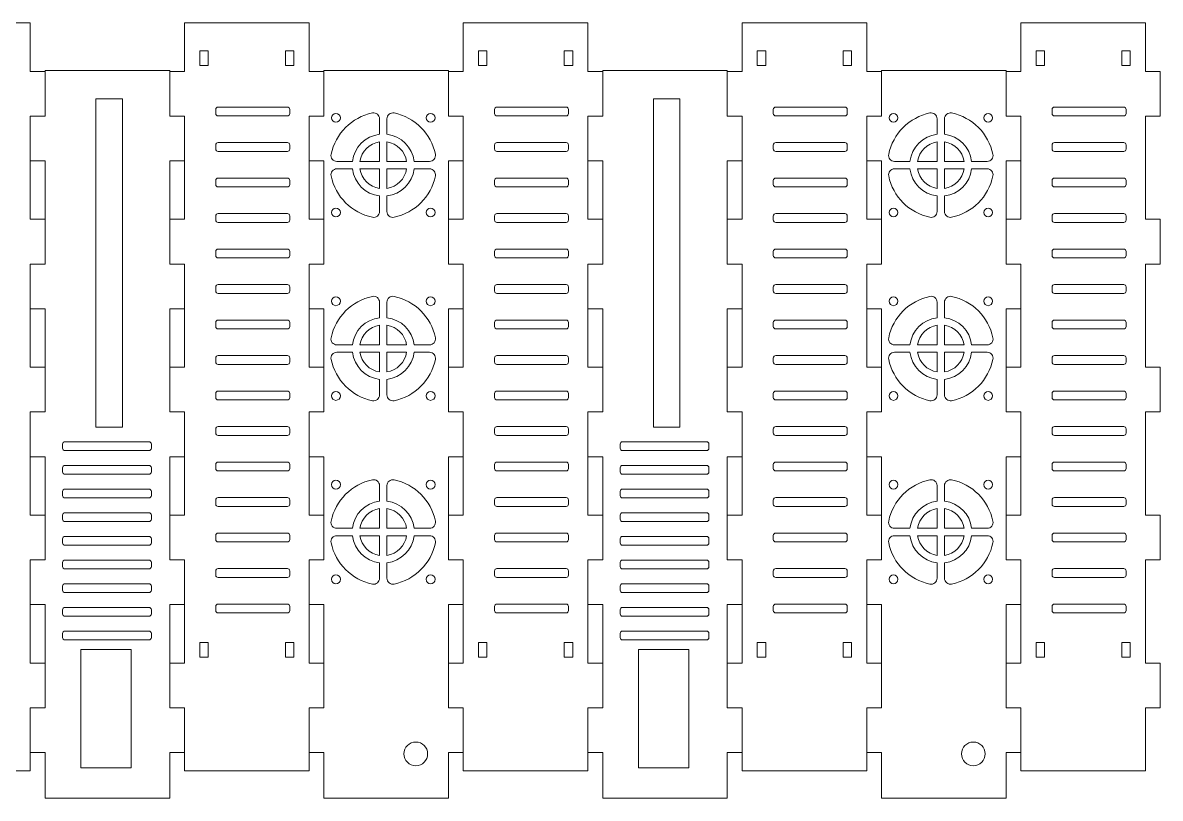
# Model space of a CAD drawing. Header units: millimetres. Extents: x 17 to 776, y 192 to 454.
# Drawn here: x 391.4 to 776, y 192 to 454.1 of the extents above; entities that cross this region are included whole.
import ezdxf

# ---------------------------------------------------------------- set-up
doc = ezdxf.new("R2010")
doc.units = ezdxf.units.MM
doc.layers.add('1', color=1, linetype='Continuous', lineweight=5)

msp = doc.modelspace()

# ---------------------------------------------------------------- linework, layer by layer
at = {"layer": '1', "lineweight": 5}
for p, q in [((393.94, 454.1), (351.81, 454.1)), ((393.94, 437.67), (393.94, 454.1)), ((488.2, 454.1), (446.07, 454.1)), ((446.07, 454.1), (446.07, 437.67)), ((488.2, 437.67), (488.2, 454.1)), ((582.46, 454.1), (540.33, 454.1)), ((540.33, 454.1), (540.33, 437.67)), ((582.46, 437.67), (582.46, 454.1)), ((676.72, 454.1), (634.59, 454.1)), ((634.59, 454.1), (634.59, 437.67)), ((676.72, 437.67), (676.72, 454.1)), ((770.98, 454.1), (728.85, 454.1)), ((728.85, 454.1), (728.85, 437.67)), ((770.98, 437.67), (770.98, 454.1)), ((398.94, 437.67), (393.94, 437.67)), ((441.07, 437.97), (398.94, 437.97)), ((398.94, 437.97), (398.94, 422.54)), ((441.07, 422.54), (441.07, 437.97)), ((446.07, 437.67), (441.07, 437.67)), ((493.2, 437.67), (488.2, 437.67)), ((535.33, 437.97), (493.2, 437.97)), ((493.2, 437.97), (493.2, 422.54)), ((535.33, 422.54), (535.33, 437.97)), ((540.33, 437.67), (535.33, 437.67)), ((587.46, 437.67), (582.46, 437.67)), ((629.59, 437.97), (587.46, 437.97)), ((587.46, 437.97), (587.46, 422.54)), ((629.59, 422.54), (629.59, 437.97)), ((634.59, 437.67), (629.59, 437.67)), ((681.72, 437.67), (676.72, 437.67)), ((723.85, 437.97), (681.72, 437.97)), ((681.72, 437.97), (681.72, 422.54)), ((723.85, 422.54), (723.85, 437.97)), ((728.85, 437.67), (723.85, 437.67)), ((775.98, 437.67), (770.98, 437.67)), ((775.98, 422.54), (775.98, 437.67)), ((393.94, 387.67), (393.94, 422.54)), ((393.94, 422.54), (398.94, 422.54)), ((446.07, 422.54), (441.07, 422.54)), ((446.07, 422.54), (446.07, 387.67)), ((488.2, 387.67), (488.2, 422.54)), ((493.2, 422.54), (488.2, 422.54)), ((540.33, 422.54), (535.33, 422.54)), ((540.33, 422.54), (540.33, 387.67)), ((582.46, 387.67), (582.46, 422.54)), ((582.46, 422.54), (587.46, 422.54)), ((634.59, 422.54), (629.59, 422.54)), ((634.59, 422.54), (634.59, 387.67)), ((681.72, 422.54), (676.72, 422.54)), ((676.72, 387.67), (676.72, 422.54)), ((728.85, 422.54), (723.85, 422.54)), ((728.85, 422.54), (728.85, 387.67)), ((770.98, 387.67), (770.98, 422.54)), ((770.98, 422.54), (775.98, 422.54)), ((393.94, 407.41), (398.94, 407.41)), ((398.94, 407.41), (398.94, 372.54)), ((441.07, 372.54), (441.07, 407.41)), ((441.07, 407.41), (446.07, 407.41)), ((488.2, 407.41), (493.2, 407.41)), ((493.2, 407.41), (493.2, 372.54)), ((535.33, 372.54), (535.33, 407.41)), ((535.33, 407.41), (540.33, 407.41)), ((582.46, 407.41), (587.46, 407.41)), ((587.46, 407.41), (587.46, 372.54)), ((629.59, 372.54), (629.59, 407.41)), ((629.59, 407.41), (634.59, 407.41)), ((676.72, 407.41), (681.72, 407.41)), ((681.72, 407.41), (681.72, 372.54)), ((723.85, 372.54), (723.85, 407.41)), ((723.85, 407.41), (728.85, 407.41)), ((398.94, 387.67), (393.94, 387.67)), ((446.07, 387.67), (441.07, 387.67)), ((493.2, 387.67), (488.2, 387.67)), ((540.33, 387.67), (535.33, 387.67)), ((587.46, 387.67), (582.46, 387.67)), ((634.59, 387.67), (629.59, 387.67)), ((681.72, 387.67), (676.72, 387.67)), ((728.85, 387.67), (723.85, 387.67)), ((775.98, 387.67), (770.98, 387.67)), ((775.98, 372.54), (775.98, 387.67)), ((393.94, 337.67), (393.94, 372.54)), ((393.94, 372.54), (398.94, 372.54)), ((441.07, 372.54), (446.07, 372.54)), ((446.07, 372.54), (446.07, 337.67)), ((488.2, 337.67), (488.2, 372.54)), ((488.2, 372.54), (493.2, 372.54)), ((535.33, 372.54), (540.33, 372.54)), ((540.33, 372.54), (540.33, 337.67)), ((582.46, 337.67), (582.46, 372.54)), ((582.46, 372.54), (587.46, 372.54)), ((629.59, 372.54), (634.59, 372.54)), ((634.59, 372.54), (634.59, 337.67)), ((676.72, 337.67), (676.72, 372.54)), ((676.72, 372.54), (681.72, 372.54)), ((723.85, 372.54), (728.85, 372.54)), ((728.85, 372.54), (728.85, 337.67)), ((770.98, 337.67), (770.98, 372.54)), ((770.98, 372.54), (775.98, 372.54)), ((393.94, 357.41), (398.94, 357.41)), ((398.94, 357.41), (398.94, 322.54)), ((441.07, 322.54), (441.07, 357.41)), ((441.07, 357.41), (446.07, 357.41)), ((488.2, 357.41), (493.2, 357.41)), ((493.2, 357.41), (493.2, 322.54)), ((535.33, 322.54), (535.33, 357.41)), ((535.33, 357.41), (540.33, 357.41)), ((582.46, 357.41), (587.46, 357.41)), ((587.46, 357.41), (587.46, 322.54)), ((629.59, 322.54), (629.59, 357.41)), ((629.59, 357.41), (634.59, 357.41)), ((676.72, 357.41), (681.72, 357.41)), ((681.72, 357.41), (681.72, 322.54)), ((723.85, 322.54), (723.85, 357.41)), ((723.85, 357.41), (728.85, 357.41)), ((398.94, 337.67), (393.94, 337.67)), ((446.07, 337.67), (441.07, 337.67)), ((493.2, 337.67), (488.2, 337.67)), ((540.33, 337.67), (535.33, 337.67)), ((587.46, 337.67), (582.46, 337.67)), ((634.59, 337.67), (629.59, 337.67)), ((681.72, 337.67), (676.72, 337.67)), ((728.85, 337.67), (723.85, 337.67)), ((775.98, 337.67), (770.98, 337.67)), ((775.98, 322.54), (775.98, 337.67)), ((393.94, 287.67), (393.94, 322.54)), ((398.94, 322.54), (393.94, 322.54)), ((441.07, 322.54), (446.07, 322.54)), ((446.07, 322.54), (446.07, 287.67)), ((488.2, 287.67), (488.2, 322.54)), ((488.2, 322.54), (493.2, 322.54)), ((535.33, 322.54), (540.33, 322.54)), ((540.33, 322.54), (540.33, 287.67)), ((582.46, 287.67), (582.46, 322.54)), ((582.46, 322.54), (587.46, 322.54)), ((629.59, 322.54), (634.59, 322.54)), ((634.59, 322.54), (634.59, 287.67)), ((676.72, 287.67), (676.72, 322.54)), ((676.72, 322.54), (681.72, 322.54)), ((723.85, 322.54), (728.85, 322.54)), ((728.85, 322.54), (728.85, 287.67)), ((770.98, 287.67), (770.98, 322.54)), ((770.98, 322.54), (775.98, 322.54)), ((393.94, 307.41), (398.94, 307.41)), ((398.94, 307.41), (398.94, 272.54)), ((441.07, 272.54), (441.07, 307.41)), ((441.07, 307.41), (441.07, 307.41)), ((441.07, 307.41), (446.07, 307.41)), ((488.2, 307.41), (493.2, 307.41)), ((493.2, 307.41), (493.2, 272.54)), ((535.33, 272.54), (535.33, 307.41)), ((535.33, 307.41), (540.33, 307.41)), ((582.46, 307.41), (587.46, 307.41)), ((587.46, 307.41), (587.46, 272.54)), ((629.59, 272.54), (629.59, 307.41)), ((629.59, 307.41), (629.59, 307.41)), ((629.59, 307.41), (634.59, 307.41)), ((676.72, 307.41), (681.72, 307.41)), ((681.72, 307.41), (681.72, 272.54)), ((723.85, 272.54), (723.85, 307.41)), ((723.85, 307.41), (728.85, 307.41)), ((398.94, 287.67), (393.94, 287.67)), ((446.07, 287.67), (441.07, 287.67)), ((493.2, 287.67), (488.2, 287.67)), ((540.33, 287.67), (535.33, 287.67)), ((587.46, 287.67), (582.46, 287.67)), ((634.59, 287.67), (629.59, 287.67)), ((681.72, 287.67), (676.72, 287.67)), ((728.85, 287.67), (723.85, 287.67)), ((775.98, 287.67), (770.98, 287.67)), ((775.98, 272.54), (775.98, 287.67)), ((393.94, 237.67), (393.94, 272.54)), ((393.94, 272.54), (398.94, 272.54)), ((441.07, 272.54), (446.07, 272.54)), ((446.07, 272.54), (446.07, 237.67)), ((488.2, 237.67), (488.2, 272.54)), ((488.2, 272.54), (493.2, 272.54)), ((535.33, 272.54), (540.33, 272.54)), ((540.33, 272.54), (540.33, 237.67)), ((582.46, 237.67), (582.46, 272.54)), ((582.46, 272.54), (587.46, 272.54)), ((629.59, 272.54), (634.59, 272.54)), ((634.59, 272.54), (634.59, 237.67)), ((676.72, 237.67), (676.72, 272.54)), ((676.72, 272.54), (681.72, 272.54)), ((723.85, 272.54), (728.85, 272.54)), ((728.85, 272.54), (728.85, 237.67)), ((770.98, 237.67), (770.98, 272.54)), ((770.98, 272.54), (775.98, 272.54)), ((393.94, 257.41), (398.94, 257.41)), ((398.94, 257.41), (398.94, 222.54)), ((441.07, 222.54), (441.07, 257.41)), ((441.07, 257.41), (446.07, 257.41)), ((488.2, 257.41), (493.2, 257.41)), ((493.2, 257.41), (493.2, 222.54)), ((535.33, 222.54), (535.33, 257.41)), ((535.33, 257.41), (540.33, 257.41)), ((582.46, 257.41), (587.46, 257.41)), ((587.46, 257.41), (587.46, 222.54)), ((629.59, 222.54), (629.59, 257.41)), ((629.59, 257.41), (634.59, 257.41)), ((676.72, 257.41), (681.72, 257.41)), ((681.72, 257.41), (681.72, 222.54)), ((723.85, 222.54), (723.85, 257.41)), ((723.85, 257.41), (728.85, 257.41)), ((398.94, 237.67), (393.94, 237.67)), ((446.07, 237.67), (441.07, 237.67)), ((493.2, 237.67), (488.2, 237.67)), ((540.33, 237.67), (535.33, 237.67)), ((587.46, 237.67), (582.46, 237.67)), ((634.59, 237.67), (629.59, 237.67)), ((681.72, 237.67), (676.72, 237.67)), ((728.85, 237.67), (723.85, 237.67)), ((775.98, 237.67), (770.98, 237.67)), ((775.98, 222.54), (775.98, 237.67)), ((393.94, 201.24), (393.94, 222.54)), ((398.94, 222.54), (393.94, 222.54)), ((446.07, 222.54), (441.07, 222.54)), ((446.07, 222.54), (446.07, 201.24)), ((488.2, 201.24), (488.2, 222.54)), ((488.2, 222.54), (493.2, 222.54)), ((535.33, 222.54), (540.33, 222.54)), ((540.33, 222.54), (540.33, 201.24)), ((582.46, 201.24), (582.46, 222.54)), ((582.46, 222.54), (587.46, 222.54)), ((634.59, 222.54), (629.59, 222.54)), ((634.59, 222.54), (634.59, 201.24)), ((676.72, 201.24), (676.72, 222.54)), ((676.72, 222.54), (681.72, 222.54)), ((723.85, 222.54), (728.85, 222.54)), ((728.85, 222.54), (728.85, 201.24)), ((770.98, 201.24), (770.98, 222.54)), ((770.98, 222.54), (775.98, 222.54)), ((393.94, 207.41), (398.94, 207.41)), ((398.94, 207.41), (398.94, 191.97)), ((441.07, 191.97), (441.07, 207.41)), ((441.07, 207.41), (446.07, 207.41)), ((488.2, 207.41), (493.2, 207.41)), ((493.2, 207.41), (493.2, 191.97)), ((535.33, 191.97), (535.33, 207.41)), ((535.33, 207.41), (540.33, 207.41)), ((582.46, 207.41), (587.46, 207.41)), ((587.46, 207.41), (587.46, 191.97)), ((629.59, 191.97), (629.59, 207.41)), ((629.59, 207.41), (634.59, 207.41)), ((676.72, 207.41), (681.72, 207.41)), ((681.72, 207.41), (681.72, 191.97)), ((723.85, 191.97), (723.85, 207.41)), ((723.85, 207.41), (728.85, 207.41)), ((351.81, 201.24), (393.94, 201.24)), ((446.07, 201.24), (488.2, 201.24)), ((540.33, 201.24), (582.46, 201.24)), ((634.59, 201.24), (676.72, 201.24)), ((728.85, 201.24), (770.98, 201.24)), ((398.94, 191.97), (441.07, 191.97)), ((493.2, 191.97), (535.33, 191.97)), ((587.46, 191.97), (629.59, 191.97)), ((681.72, 191.97), (723.85, 191.97))]:
    msp.add_line(p, q, dxfattribs=at)
at = {"layer": '1', "color": 1, "lineweight": 5}
for points in [[(451.2, 439.62), (451.2, 444.59), (454.07, 444.59), (454.07, 439.62)], [(480.2, 439.62), (480.2, 444.59), (483.07, 444.59), (483.07, 439.62)], [(545.46, 439.62), (545.46, 444.59), (548.33, 444.59), (548.33, 439.62)], [(574.46, 439.62), (574.46, 444.59), (577.33, 444.59), (577.33, 439.62)], [(639.72, 439.62), (639.72, 444.59), (642.59, 444.59), (642.59, 439.62)], [(668.72, 439.62), (668.72, 444.59), (671.59, 444.59), (671.59, 439.62)], [(733.98, 439.62), (733.98, 444.59), (736.85, 444.59), (736.85, 439.62)], [(762.98, 439.62), (762.98, 444.59), (765.85, 444.59), (765.85, 439.62)], [(425.07, 428.37), (425.07, 317.37), (416.07, 317.37), (416.07, 428.37)], [(613.59, 428.37), (613.59, 317.37), (604.59, 317.37), (604.59, 428.37)], [(451.2, 239.62), (451.2, 244.59), (454.07, 244.59), (454.07, 239.62)], [(480.2, 239.62), (480.2, 244.59), (483.07, 244.59), (483.07, 239.62)], [(545.46, 239.62), (545.46, 244.59), (548.33, 244.59), (548.33, 239.62)], [(574.46, 239.62), (574.46, 244.59), (577.33, 244.59), (577.33, 239.62)], [(639.72, 239.62), (639.72, 244.59), (642.59, 244.59), (642.59, 239.62)], [(668.72, 239.62), (668.72, 244.59), (671.59, 244.59), (671.59, 239.62)], [(733.98, 239.62), (733.98, 244.59), (736.85, 244.59), (736.85, 239.62)], [(762.98, 239.62), (762.98, 244.59), (765.85, 244.59), (765.85, 239.62)], [(428.07, 242.27), (428.07, 202.27), (411.07, 202.27), (411.07, 242.27)], [(616.59, 242.27), (616.59, 202.27), (599.59, 202.27), (599.59, 242.27)]]:
    msp.add_lwpolyline(points, close=True, dxfattribs=at)
for points in [[(480.84, 425.6, -0.414214), (481.64, 424.8), (481.64, 423.4), (481.64, 423.4, -0.414214), (480.84, 422.6), (457.44, 422.6, -0.414214), (456.64, 423.4), (456.64, 423.4), (456.64, 424.8), (456.64, 424.8, -0.414214), (457.44, 425.6), (457.44, 425.6)], [(497.6, 407.22, -0.475475), (495.64, 409.63), (495.64, 409.63, -0.298876), (509.61, 423.6, -0.475475), (512.02, 421.64), (512.02, 421.64), (512.02, 416.4), (512.02, 416.4, 0.345918), (502.84, 407.22), (502.84, 407.22)], [(514.52, 421.64, -0.475475), (516.92, 423.6), (516.92, 423.6, -0.298876), (530.89, 409.63), (530.89, 409.63, -0.475475), (528.93, 407.22), (523.69, 407.22), (523.69, 407.22, 0.345918), (514.52, 416.4), (514.52, 416.4)], [(575.1, 425.6, -0.414214), (575.9, 424.8), (575.9, 423.4), (575.9, 423.4, -0.414214), (575.1, 422.6), (551.7, 422.6, -0.414214), (550.9, 423.4), (550.9, 423.4), (550.9, 424.8), (550.9, 424.8, -0.414214), (551.7, 425.6), (551.7, 425.6)], [(669.36, 425.6, -0.414214), (670.16, 424.8), (670.16, 423.4), (670.16, 423.4, -0.414214), (669.36, 422.6), (645.96, 422.6, -0.414214), (645.16, 423.4), (645.16, 423.4), (645.16, 424.8), (645.16, 424.8, -0.414214), (645.96, 425.6), (645.96, 425.6)], [(686.12, 407.22, -0.475475), (684.16, 409.63), (684.16, 409.63, -0.298876), (698.13, 423.6, -0.475475), (700.54, 421.64), (700.54, 421.64), (700.54, 416.4), (700.54, 416.4, 0.345918), (691.36, 407.22), (691.36, 407.22)], [(703.04, 421.64, -0.475475), (705.44, 423.6), (705.44, 423.6, -0.298876), (719.41, 409.63), (719.41, 409.63, -0.475475), (717.45, 407.22), (712.21, 407.22), (712.21, 407.22, 0.345918), (703.04, 416.4), (703.04, 416.4)], [(763.62, 425.6, -0.414214), (764.42, 424.8), (764.42, 423.4), (764.42, 423.4, -0.414214), (763.62, 422.6), (740.22, 422.6, -0.414214), (739.42, 423.4), (739.42, 423.4), (739.42, 424.8), (739.42, 424.8, -0.414214), (740.22, 425.6), (740.22, 425.6)], [(480.84, 413.6, -0.414214), (481.64, 412.8), (481.64, 412.8), (481.64, 411.4), (481.64, 411.4, -0.414214), (480.84, 410.6), (480.84, 410.6), (457.44, 410.6), (457.44, 410.6, -0.414214), (456.64, 411.4), (456.64, 412.8, -0.414214), (457.44, 413.6), (457.44, 413.6)], [(505.37, 407.22), (512.02, 407.22), (512.02, 413.87), (512.02, 413.87, 0.325023), (505.37, 407.22)], [(514.52, 413.87), (514.52, 407.22), (521.17, 407.22), (521.17, 407.22, 0.325023), (514.52, 413.87)], [(575.1, 413.6, -0.414214), (575.9, 412.8), (575.9, 412.8), (575.9, 411.4), (575.9, 411.4, -0.414214), (575.1, 410.6), (575.1, 410.6), (551.7, 410.6), (551.7, 410.6, -0.414214), (550.9, 411.4), (550.9, 411.4), (550.9, 412.8), (550.9, 412.8, -0.414214), (551.7, 413.6), (551.7, 413.6)], [(669.36, 413.6, -0.414214), (670.16, 412.8), (670.16, 412.8), (670.16, 411.4), (670.16, 411.4, -0.414214), (669.36, 410.6), (669.36, 410.6), (645.96, 410.6), (645.96, 410.6, -0.414214), (645.16, 411.4), (645.16, 412.8, -0.414214), (645.96, 413.6), (645.96, 413.6)], [(693.89, 407.22), (700.54, 407.22), (700.54, 413.87), (700.54, 413.87, 0.325023), (693.89, 407.22)], [(703.04, 413.87), (703.04, 407.22), (709.69, 407.22), (709.69, 407.22, 0.325023), (703.04, 413.87)], [(763.62, 413.6, -0.414214), (764.42, 412.8), (764.42, 412.8), (764.42, 411.4), (764.42, 411.4, -0.414214), (763.62, 410.6), (763.62, 410.6), (740.22, 410.6), (740.22, 410.6, -0.414214), (739.42, 411.4), (739.42, 411.4), (739.42, 412.8), (739.42, 412.8, -0.414214), (740.22, 413.6), (740.22, 413.6)], [(512.02, 390.31, -0.475475), (509.61, 388.35), (509.61, 388.35, -0.298876), (495.64, 402.32), (495.64, 402.32, -0.475475), (497.6, 404.72), (497.6, 404.72), (502.84, 404.72), (502.84, 404.72, 0.345918), (512.02, 395.55), (512.02, 395.55)], [(512.02, 398.07), (512.02, 404.72), (505.37, 404.72), (505.37, 404.72, 0.325023), (512.02, 398.07)], [(528.93, 404.72, -0.475475), (530.89, 402.32, -0.298876), (516.92, 388.35), (516.92, 388.35, -0.475475), (514.52, 390.31), (514.52, 395.55), (514.52, 395.55, 0.345918), (523.69, 404.72), (523.69, 404.72), (528.93, 404.72)], [(521.17, 404.72), (514.52, 404.72), (514.52, 398.07), (514.52, 398.07, 0.325023)], [(700.54, 390.31, -0.475475), (698.13, 388.35), (698.13, 388.35, -0.298876), (684.16, 402.32), (684.16, 402.32, -0.475475), (686.12, 404.72), (686.12, 404.72), (691.36, 404.72), (691.36, 404.72, 0.345918), (700.54, 395.55), (700.54, 395.55)], [(700.54, 398.07), (700.54, 404.72), (693.89, 404.72), (693.89, 404.72, 0.325023), (700.54, 398.07)], [(717.45, 404.72, -0.475475), (719.41, 402.32, -0.298876), (705.44, 388.35), (705.44, 388.35, -0.475475), (703.04, 390.31), (703.04, 395.55), (703.04, 395.55, 0.345918), (712.21, 404.72), (712.21, 404.72), (717.45, 404.72)], [(709.69, 404.72), (703.04, 404.72), (703.04, 398.07), (703.04, 398.07, 0.325023)], [(480.84, 401.6, -0.414214), (481.64, 400.8), (481.64, 400.8), (481.64, 399.4, -0.414214), (480.84, 398.6), (457.44, 398.6, -0.414214), (456.64, 399.4), (456.64, 399.4), (456.64, 400.8), (456.64, 400.8, -0.414214), (457.44, 401.6)], [(575.1, 401.6, -0.414214), (575.9, 400.8), (575.9, 400.8), (575.9, 399.4, -0.414214), (575.1, 398.6), (551.7, 398.6, -0.414214), (550.9, 399.4), (550.9, 400.8, -0.414214), (551.7, 401.6)], [(669.36, 401.6, -0.414214), (670.16, 400.8), (670.16, 400.8), (670.16, 399.4, -0.414214), (669.36, 398.6), (645.96, 398.6, -0.414214), (645.16, 399.4), (645.16, 399.4), (645.16, 400.8), (645.16, 400.8, -0.414214), (645.96, 401.6)], [(763.62, 401.6, -0.414214), (764.42, 400.8), (764.42, 400.8), (764.42, 399.4, -0.414214), (763.62, 398.6), (740.22, 398.6, -0.414214), (739.42, 399.4), (739.42, 400.8, -0.414214), (740.22, 401.6)], [(480.84, 389.6, -0.414214), (481.64, 388.8), (481.64, 387.4, -0.414214), (480.84, 386.6), (457.44, 386.6), (457.44, 386.6, -0.414214), (456.64, 387.4), (456.64, 387.4), (456.64, 388.8), (456.64, 388.8, -0.414214), (457.44, 389.6)], [(575.1, 389.6, -0.414214), (575.9, 388.8), (575.9, 388.8), (575.9, 387.4), (575.9, 387.4, -0.414214), (575.1, 386.6), (551.7, 386.6), (551.7, 386.6, -0.414214), (550.9, 387.4), (550.9, 387.4), (550.9, 388.8), (550.9, 388.8, -0.414214), (551.7, 389.6)], [(669.36, 389.6, -0.414214), (670.16, 388.8), (670.16, 387.4, -0.414214), (669.36, 386.6), (645.96, 386.6), (645.96, 386.6, -0.414214), (645.16, 387.4), (645.16, 387.4), (645.16, 388.8), (645.16, 388.8, -0.414214), (645.96, 389.6)], [(763.62, 389.6, -0.414214), (764.42, 388.8), (764.42, 388.8), (764.42, 387.4), (764.42, 387.4, -0.414214), (763.62, 386.6), (740.22, 386.6), (740.22, 386.6, -0.414214), (739.42, 387.4), (739.42, 387.4), (739.42, 388.8), (739.42, 388.8, -0.414214), (740.22, 389.6)], [(480.84, 377.6, -0.414214), (481.64, 376.8), (481.64, 375.4, -0.414214), (480.84, 374.6), (480.84, 374.6), (457.44, 374.6), (457.44, 374.6, -0.414214), (456.64, 375.4), (456.64, 376.8, -0.414214), (457.44, 377.6), (457.44, 377.6)], [(575.1, 377.6, -0.414214), (575.9, 376.8), (575.9, 376.8), (575.9, 375.4), (575.9, 375.4, -0.414214), (575.1, 374.6), (575.1, 374.6), (551.7, 374.6), (551.7, 374.6, -0.414214), (550.9, 375.4), (550.9, 376.8, -0.414214), (551.7, 377.6), (551.7, 377.6)], [(669.36, 377.6, -0.414214), (670.16, 376.8), (670.16, 375.4, -0.414214), (669.36, 374.6), (669.36, 374.6), (645.96, 374.6), (645.96, 374.6, -0.414214), (645.16, 375.4), (645.16, 376.8, -0.414214), (645.96, 377.6), (645.96, 377.6)], [(763.62, 377.6, -0.414214), (764.42, 376.8), (764.42, 376.8), (764.42, 375.4), (764.42, 375.4, -0.414214), (763.62, 374.6), (763.62, 374.6), (740.22, 374.6), (740.22, 374.6, -0.414214), (739.42, 375.4), (739.42, 376.8, -0.414214), (740.22, 377.6), (740.22, 377.6)], [(480.84, 365.6, -0.414214), (481.64, 364.8), (481.64, 364.8), (481.64, 363.4), (481.64, 363.4, -0.414214), (480.84, 362.6), (457.44, 362.6, -0.414214), (456.64, 363.4), (456.64, 364.8), (456.64, 364.8, -0.414214), (457.44, 365.6), (457.44, 365.6)], [(575.1, 365.6, -0.414214), (575.9, 364.8), (575.9, 363.4, -0.414214), (575.1, 362.6), (551.7, 362.6, -0.414214), (550.9, 363.4), (550.9, 364.8, -0.414214), (551.7, 365.6), (551.7, 365.6)], [(669.36, 365.6, -0.414214), (670.16, 364.8), (670.16, 364.8), (670.16, 363.4), (670.16, 363.4, -0.414214), (669.36, 362.6), (645.96, 362.6, -0.414214), (645.16, 363.4), (645.16, 364.8), (645.16, 364.8, -0.414214), (645.96, 365.6), (645.96, 365.6)], [(763.62, 365.6, -0.414214), (764.42, 364.8), (764.42, 363.4, -0.414214), (763.62, 362.6), (740.22, 362.6, -0.414214), (739.42, 363.4), (739.42, 364.8, -0.414214), (740.22, 365.6), (740.22, 365.6)], [(497.6, 345.22, -0.475475), (495.64, 347.63), (495.64, 347.63, -0.298876), (509.61, 361.6), (509.61, 361.6, -0.475475), (512.02, 359.64), (512.02, 354.4), (512.02, 354.4, 0.345918), (502.84, 345.22), (502.84, 345.22)], [(514.52, 359.64, -0.475475), (516.92, 361.6), (516.92, 361.6, -0.298876), (530.89, 347.63), (530.89, 347.63, -0.475475), (528.93, 345.22), (523.69, 345.22), (523.69, 345.22, 0.345918), (514.52, 354.4)], [(686.12, 345.22, -0.475475), (684.16, 347.63), (684.16, 347.63, -0.298876), (698.13, 361.6), (698.13, 361.6, -0.475475), (700.54, 359.64), (700.54, 354.4), (700.54, 354.4, 0.345918), (691.36, 345.22), (691.36, 345.22)], [(703.04, 359.64, -0.475475), (705.44, 361.6), (705.44, 361.6, -0.298876), (719.41, 347.63), (719.41, 347.63, -0.475475), (717.45, 345.22), (712.21, 345.22), (712.21, 345.22, 0.345918), (703.04, 354.4)], [(480.84, 353.6, -0.414214), (481.64, 352.8), (481.64, 351.4, -0.414214), (480.84, 350.6), (480.84, 350.6), (457.44, 350.6), (457.44, 350.6, -0.414214), (456.64, 351.4), (456.64, 352.8, -0.414214), (457.44, 353.6), (457.44, 353.6)], [(505.37, 345.22), (512.02, 345.22), (512.02, 351.87), (512.02, 351.87, 0.325023), (505.37, 345.22)], [(514.52, 351.87), (514.52, 345.22), (521.17, 345.22, 0.325023)], [(575.1, 353.6, -0.414214), (575.9, 352.8), (575.9, 352.8), (575.9, 351.4, -0.414214), (575.1, 350.6), (575.1, 350.6), (551.7, 350.6), (551.7, 350.6, -0.414214), (550.9, 351.4), (550.9, 351.4), (550.9, 352.8, -0.414214), (551.7, 353.6), (551.7, 353.6)], [(669.36, 353.6, -0.414214), (670.16, 352.8), (670.16, 351.4, -0.414214), (669.36, 350.6), (669.36, 350.6), (645.96, 350.6), (645.96, 350.6, -0.414214), (645.16, 351.4), (645.16, 352.8, -0.414214), (645.96, 353.6), (645.96, 353.6)], [(693.89, 345.22), (700.54, 345.22), (700.54, 351.87), (700.54, 351.87, 0.325023), (693.89, 345.22)], [(703.04, 351.87), (703.04, 345.22), (709.69, 345.22, 0.325023)], [(763.62, 353.6, -0.414214), (764.42, 352.8), (764.42, 352.8), (764.42, 351.4, -0.414214), (763.62, 350.6), (763.62, 350.6), (740.22, 350.6), (740.22, 350.6, -0.414214), (739.42, 351.4), (739.42, 351.4), (739.42, 352.8, -0.414214), (740.22, 353.6), (740.22, 353.6)], [(512.02, 328.31, -0.475475), (509.61, 326.35), (509.61, 326.35, -0.298876), (495.64, 340.32, -0.475475), (497.6, 342.72), (497.6, 342.72), (502.84, 342.72, 0.345918), (512.02, 333.55), (512.02, 333.55)], [(512.02, 336.07), (512.02, 342.72), (505.37, 342.72), (505.37, 342.72, 0.325023)], [(528.93, 342.72, -0.475475), (530.89, 340.32), (530.89, 340.32, -0.298876), (516.92, 326.35), (516.92, 326.35, -0.475475), (514.52, 328.31), (514.52, 333.55), (514.52, 333.55, 0.345918), (523.69, 342.72), (528.93, 342.72)], [(521.17, 342.72), (514.52, 342.72), (514.52, 336.07), (514.52, 336.07, 0.325023), (521.17, 342.72)], [(700.54, 328.31, -0.475475), (698.13, 326.35), (698.13, 326.35, -0.298876), (684.16, 340.32, -0.475475), (686.12, 342.72), (686.12, 342.72), (691.36, 342.72, 0.345918), (700.54, 333.55), (700.54, 333.55)], [(700.54, 336.07), (700.54, 342.72), (693.89, 342.72), (693.89, 342.72, 0.325023)], [(717.45, 342.72, -0.475475), (719.41, 340.32), (719.41, 340.32, -0.298876), (705.44, 326.35), (705.44, 326.35, -0.475475), (703.04, 328.31), (703.04, 333.55), (703.04, 333.55, 0.345918), (712.21, 342.72), (717.45, 342.72)], [(709.69, 342.72), (703.04, 342.72), (703.04, 336.07), (703.04, 336.07, 0.325023), (709.69, 342.72)], [(480.84, 341.6, -0.414214), (481.64, 340.8), (481.64, 339.4, -0.414214), (480.84, 338.6), (457.44, 338.6, -0.414214), (456.64, 339.4), (456.64, 340.8, -0.414214), (457.44, 341.6)], [(575.1, 341.6, -0.414214), (575.9, 340.8), (575.9, 340.8), (575.9, 339.4), (575.9, 339.4, -0.414214), (575.1, 338.6), (551.7, 338.6, -0.414214), (550.9, 339.4), (550.9, 339.4), (550.9, 340.8), (550.9, 340.8, -0.414214), (551.7, 341.6)], [(669.36, 341.6, -0.414214), (670.16, 340.8), (670.16, 339.4, -0.414214), (669.36, 338.6), (645.96, 338.6, -0.414214), (645.16, 339.4), (645.16, 340.8, -0.414214), (645.96, 341.6)], [(763.62, 341.6, -0.414214), (764.42, 340.8), (764.42, 340.8), (764.42, 339.4), (764.42, 339.4, -0.414214), (763.62, 338.6), (740.22, 338.6, -0.414214), (739.42, 339.4), (739.42, 339.4), (739.42, 340.8), (739.42, 340.8, -0.414214), (740.22, 341.6)], [(480.84, 329.6, -0.414214), (481.64, 328.8), (481.64, 328.8), (481.64, 327.4), (481.64, 327.4, -0.414214), (480.84, 326.6), (457.44, 326.6, -0.414214), (456.64, 327.4), (456.64, 328.8, -0.414214), (457.44, 329.6)], [(575.1, 329.6, -0.414214), (575.9, 328.8), (575.9, 328.8), (575.9, 327.4), (575.9, 327.4, -0.414214), (575.1, 326.6), (551.7, 326.6, -0.414214), (550.9, 327.4), (550.9, 328.8, -0.414214), (551.7, 329.6)], [(669.36, 329.6, -0.414214), (670.16, 328.8), (670.16, 328.8), (670.16, 327.4), (670.16, 327.4, -0.414214), (669.36, 326.6), (645.96, 326.6, -0.414214), (645.16, 327.4), (645.16, 328.8, -0.414214), (645.96, 329.6)], [(763.62, 329.6, -0.414214), (764.42, 328.8), (764.42, 328.8), (764.42, 327.4), (764.42, 327.4, -0.414214), (763.62, 326.6), (740.22, 326.6, -0.414214), (739.42, 327.4), (739.42, 328.8, -0.414214), (740.22, 329.6)], [(480.84, 317.6, -0.414214), (481.64, 316.8), (481.64, 315.4), (481.64, 315.4, -0.414214), (480.84, 314.6), (457.44, 314.6), (457.44, 314.6, -0.414214), (456.64, 315.4), (456.64, 316.8, -0.414214), (457.44, 317.6), (457.44, 317.6)], [(575.1, 317.6, -0.414214), (575.9, 316.8), (575.9, 315.4), (575.9, 315.4, -0.414214), (575.1, 314.6), (551.7, 314.6), (551.7, 314.6, -0.414214), (550.9, 315.4), (550.9, 315.4), (550.9, 316.8, -0.414214), (551.7, 317.6)], [(669.36, 317.6, -0.414214), (670.16, 316.8), (670.16, 315.4), (670.16, 315.4, -0.414214), (669.36, 314.6), (645.96, 314.6), (645.96, 314.6, -0.414214), (645.16, 315.4), (645.16, 316.8, -0.414214), (645.96, 317.6), (645.96, 317.6)], [(763.62, 317.6, -0.414214), (764.42, 316.8), (764.42, 315.4), (764.42, 315.4, -0.414214), (763.62, 314.6), (740.22, 314.6), (740.22, 314.6, -0.414214), (739.42, 315.4), (739.42, 315.4), (739.42, 316.8, -0.414214), (740.22, 317.6)], [(405.66, 309.47, -0.414214), (404.86, 310.27), (404.86, 310.27), (404.86, 311.67, -0.414214), (405.66, 312.47), (405.66, 312.47), (434.06, 312.47, -0.414214), (434.86, 311.67), (434.86, 310.27, -0.414214), (434.06, 309.47)], [(594.18, 309.47, -0.414214), (593.38, 310.27), (593.38, 310.27), (593.38, 311.67, -0.414214), (594.18, 312.47), (594.18, 312.47), (622.58, 312.47, -0.414214), (623.38, 311.67), (623.38, 310.27, -0.414214), (622.58, 309.47)], [(405.66, 301.47, -0.414214), (404.86, 302.27), (404.86, 302.27), (404.86, 303.67, -0.414214), (405.66, 304.47), (434.06, 304.47, -0.414214), (434.86, 303.67), (434.86, 302.27), (434.86, 302.27, -0.414214), (434.06, 301.47)], [(480.84, 305.6, -0.414214), (481.64, 304.8), (481.64, 303.4), (481.64, 303.4, -0.414214), (480.84, 302.6), (457.44, 302.6, -0.414214), (456.64, 303.4), (456.64, 304.8, -0.414214), (457.44, 305.6), (457.44, 305.6)], [(575.1, 305.6, -0.414214), (575.9, 304.8), (575.9, 303.4), (575.9, 303.4, -0.414214), (575.1, 302.6), (551.7, 302.6, -0.414214), (550.9, 303.4), (550.9, 304.8), (550.9, 304.8, -0.414214), (551.7, 305.6), (551.7, 305.6)], [(594.18, 301.47, -0.414214), (593.38, 302.27), (593.38, 302.27), (593.38, 303.67, -0.414214), (594.18, 304.47), (622.58, 304.47, -0.414214), (623.38, 303.67), (623.38, 302.27), (623.38, 302.27, -0.414214), (622.58, 301.47)], [(669.36, 305.6, -0.414214), (670.16, 304.8), (670.16, 303.4), (670.16, 303.4, -0.414214), (669.36, 302.6), (645.96, 302.6, -0.414214), (645.16, 303.4), (645.16, 304.8, -0.414214), (645.96, 305.6), (645.96, 305.6)], [(763.62, 305.6, -0.414214), (764.42, 304.8), (764.42, 303.4), (764.42, 303.4, -0.414214), (763.62, 302.6), (740.22, 302.6, -0.414214), (739.42, 303.4), (739.42, 304.8), (739.42, 304.8, -0.414214), (740.22, 305.6), (740.22, 305.6)], [(405.66, 293.47, -0.414214), (404.86, 294.27), (404.86, 295.67, -0.414214), (405.66, 296.47), (434.06, 296.47, -0.414214), (434.86, 295.67), (434.86, 294.27), (434.86, 294.27, -0.414214), (434.06, 293.47)], [(497.6, 283.22, -0.475475), (495.64, 285.63), (495.64, 285.63, -0.298876), (509.61, 299.6), (509.61, 299.6, -0.475475), (512.02, 297.64), (512.02, 292.4), (512.02, 292.4, 0.345918), (502.84, 283.22), (502.84, 283.22)], [(514.52, 297.64, -0.475475), (516.92, 299.6), (516.92, 299.6, -0.298876), (530.89, 285.63, -0.475475), (528.93, 283.22), (523.69, 283.22, 0.345918), (514.52, 292.4), (514.52, 292.4), (514.52, 297.64)], [(594.18, 293.47, -0.414214), (593.38, 294.27), (593.38, 295.67, -0.414214), (594.18, 296.47), (622.58, 296.47, -0.414214), (623.38, 295.67), (623.38, 294.27), (623.38, 294.27, -0.414214), (622.58, 293.47)], [(686.12, 283.22, -0.475475), (684.16, 285.63), (684.16, 285.63, -0.298876), (698.13, 299.6), (698.13, 299.6, -0.475475), (700.54, 297.64), (700.54, 292.4), (700.54, 292.4, 0.345918), (691.36, 283.22), (691.36, 283.22)], [(703.04, 297.64, -0.475475), (705.44, 299.6), (705.44, 299.6, -0.298876), (719.41, 285.63, -0.475475), (717.45, 283.22), (712.21, 283.22, 0.345918), (703.04, 292.4), (703.04, 292.4), (703.04, 297.64)], [(480.84, 293.6, -0.414214), (481.64, 292.8), (481.64, 292.8), (481.64, 291.4), (481.64, 291.4, -0.414214), (480.84, 290.6), (480.84, 290.6), (457.44, 290.6), (457.44, 290.6, -0.414214), (456.64, 291.4), (456.64, 291.4), (456.64, 292.8), (456.64, 292.8, -0.414214), (457.44, 293.6)], [(575.1, 293.6, -0.414214), (575.9, 292.8), (575.9, 292.8), (575.9, 291.4), (575.9, 291.4, -0.414214), (575.1, 290.6), (575.1, 290.6), (551.7, 290.6), (551.7, 290.6, -0.414214), (550.9, 291.4), (550.9, 291.4), (550.9, 292.8), (550.9, 292.8, -0.414214), (551.7, 293.6), (551.7, 293.6)], [(669.36, 293.6, -0.414214), (670.16, 292.8), (670.16, 292.8), (670.16, 291.4), (670.16, 291.4, -0.414214), (669.36, 290.6), (669.36, 290.6), (645.96, 290.6), (645.96, 290.6, -0.414214), (645.16, 291.4), (645.16, 291.4), (645.16, 292.8), (645.16, 292.8, -0.414214), (645.96, 293.6)], [(763.62, 293.6, -0.414214), (764.42, 292.8), (764.42, 292.8), (764.42, 291.4), (764.42, 291.4, -0.414214), (763.62, 290.6), (763.62, 290.6), (740.22, 290.6), (740.22, 290.6, -0.414214), (739.42, 291.4), (739.42, 291.4), (739.42, 292.8), (739.42, 292.8, -0.414214), (740.22, 293.6), (740.22, 293.6)], [(405.66, 285.47), (405.66, 285.47, -0.414214), (404.86, 286.27), (404.86, 287.67), (404.86, 287.67, -0.414214), (405.66, 288.47), (405.66, 288.47), (434.06, 288.47), (434.06, 288.47, -0.414214), (434.86, 287.67), (434.86, 287.67), (434.86, 286.27), (434.86, 286.27, -0.414214), (434.06, 285.47)], [(505.37, 283.22), (512.02, 283.22), (512.02, 289.87), (512.02, 289.87, 0.325023)], [(514.52, 289.87), (514.52, 283.22), (521.17, 283.22), (521.17, 283.22, 0.325023)], [(594.18, 285.47), (594.18, 285.47, -0.414214), (593.38, 286.27), (593.38, 287.67), (593.38, 287.67, -0.414214), (594.18, 288.47), (594.18, 288.47), (622.58, 288.47), (622.58, 288.47, -0.414214), (623.38, 287.67), (623.38, 287.67), (623.38, 286.27), (623.38, 286.27, -0.414214), (622.58, 285.47)], [(693.89, 283.22), (700.54, 283.22), (700.54, 289.87), (700.54, 289.87, 0.325023)], [(703.04, 289.87), (703.04, 283.22), (709.69, 283.22), (709.69, 283.22, 0.325023)], [(480.84, 281.6, -0.414214), (481.64, 280.8), (481.64, 280.8), (481.64, 279.4, -0.414214), (480.84, 278.6), (457.44, 278.6, -0.414214), (456.64, 279.4), (456.64, 280.8, -0.414214), (457.44, 281.6)], [(575.1, 281.6, -0.414214), (575.9, 280.8), (575.9, 280.8), (575.9, 279.4, -0.414214), (575.1, 278.6), (551.7, 278.6, -0.414214), (550.9, 279.4), (550.9, 280.8, -0.414214), (551.7, 281.6)], [(669.36, 281.6, -0.414214), (670.16, 280.8), (670.16, 280.8), (670.16, 279.4, -0.414214), (669.36, 278.6), (645.96, 278.6, -0.414214), (645.16, 279.4), (645.16, 280.8, -0.414214), (645.96, 281.6)], [(763.62, 281.6, -0.414214), (764.42, 280.8), (764.42, 280.8), (764.42, 279.4, -0.414214), (763.62, 278.6), (740.22, 278.6, -0.414214), (739.42, 279.4), (739.42, 280.8, -0.414214), (740.22, 281.6)], [(405.66, 277.47), (405.66, 277.47, -0.414214), (404.86, 278.27), (404.86, 278.27), (404.86, 279.67), (404.86, 279.67, -0.414214), (405.66, 280.47), (434.06, 280.47, -0.414214), (434.86, 279.67), (434.86, 278.27), (434.86, 278.27, -0.414214), (434.06, 277.47)], [(512.02, 266.31, -0.475475), (509.61, 264.35), (509.61, 264.35, -0.298876), (495.64, 278.32), (495.64, 278.32, -0.475475), (497.6, 280.72), (497.6, 280.72), (502.84, 280.72), (502.84, 280.72, 0.345918), (512.02, 271.55)], [(512.02, 274.07), (512.02, 280.72), (505.37, 280.72, 0.325023), (512.02, 274.07)], [(521.17, 280.72), (514.52, 280.72), (514.52, 274.07), (514.52, 274.07, 0.325023), (521.17, 280.72)], [(528.93, 280.72, -0.475475), (530.89, 278.32), (530.89, 278.32, -0.298876), (516.92, 264.35), (516.92, 264.35, -0.475475), (514.52, 266.31), (514.52, 271.55), (514.52, 271.55, 0.345918), (523.69, 280.72), (528.93, 280.72)], [(594.18, 277.47), (594.18, 277.47, -0.414214), (593.38, 278.27), (593.38, 278.27), (593.38, 279.67), (593.38, 279.67, -0.414214), (594.18, 280.47), (622.58, 280.47, -0.414214), (623.38, 279.67), (623.38, 278.27), (623.38, 278.27, -0.414214), (622.58, 277.47)], [(700.54, 266.31, -0.475475), (698.13, 264.35), (698.13, 264.35, -0.298876), (684.16, 278.32), (684.16, 278.32, -0.475475), (686.12, 280.72), (686.12, 280.72), (691.36, 280.72), (691.36, 280.72, 0.345918), (700.54, 271.55)], [(700.54, 274.07), (700.54, 280.72), (693.89, 280.72, 0.325023), (700.54, 274.07)], [(709.69, 280.72), (703.04, 280.72), (703.04, 274.07), (703.04, 274.07, 0.325023), (709.69, 280.72)], [(717.45, 280.72, -0.475475), (719.41, 278.32), (719.41, 278.32, -0.298876), (705.44, 264.35), (705.44, 264.35, -0.475475), (703.04, 266.31), (703.04, 271.55), (703.04, 271.55, 0.345918), (712.21, 280.72), (717.45, 280.72)], [(405.66, 269.47), (405.66, 269.47, -0.414214), (404.86, 270.27), (404.86, 271.67), (404.86, 271.67, -0.414214), (405.66, 272.47), (405.66, 272.47), (434.06, 272.47, -0.414214), (434.86, 271.67), (434.86, 271.67), (434.86, 270.27, -0.414214), (434.06, 269.47)], [(480.84, 269.6, -0.414214), (481.64, 268.8), (481.64, 267.4, -0.414214), (480.84, 266.6), (457.44, 266.6, -0.414214), (456.64, 267.4), (456.64, 267.4), (456.64, 268.8, -0.414214), (457.44, 269.6), (457.44, 269.6)], [(575.1, 269.6, -0.414214), (575.9, 268.8), (575.9, 267.4, -0.414214), (575.1, 266.6), (551.7, 266.6, -0.414214), (550.9, 267.4), (550.9, 267.4), (550.9, 268.8), (550.9, 268.8, -0.414214), (551.7, 269.6), (551.7, 269.6)], [(594.18, 269.47), (594.18, 269.47, -0.414214), (593.38, 270.27), (593.38, 271.67), (593.38, 271.67, -0.414214), (594.18, 272.47), (594.18, 272.47), (622.58, 272.47, -0.414214), (623.38, 271.67), (623.38, 271.67), (623.38, 270.27, -0.414214), (622.58, 269.47)], [(669.36, 269.6, -0.414214), (670.16, 268.8), (670.16, 267.4, -0.414214), (669.36, 266.6), (645.96, 266.6, -0.414214), (645.16, 267.4), (645.16, 267.4), (645.16, 268.8, -0.414214), (645.96, 269.6), (645.96, 269.6)], [(763.62, 269.6, -0.414214), (764.42, 268.8), (764.42, 267.4, -0.414214), (763.62, 266.6), (740.22, 266.6, -0.414214), (739.42, 267.4), (739.42, 267.4), (739.42, 268.8), (739.42, 268.8, -0.414214), (740.22, 269.6), (740.22, 269.6)], [(405.66, 261.47), (405.66, 261.47, -0.414214), (404.86, 262.27), (404.86, 262.27), (404.86, 263.67, -0.414214), (405.66, 264.47), (405.66, 264.47), (434.06, 264.47), (434.06, 264.47, -0.414214), (434.86, 263.67), (434.86, 263.67), (434.86, 262.27), (434.86, 262.27, -0.414214), (434.06, 261.47)], [(594.18, 261.47), (594.18, 261.47, -0.414214), (593.38, 262.27), (593.38, 262.27), (593.38, 263.67, -0.414214), (594.18, 264.47), (594.18, 264.47), (622.58, 264.47), (622.58, 264.47, -0.414214), (623.38, 263.67), (623.38, 263.67), (623.38, 262.27), (623.38, 262.27, -0.414214), (622.58, 261.47)], [(405.66, 253.47), (405.66, 253.47, -0.414214), (404.86, 254.27), (404.86, 254.27), (404.86, 255.67), (404.86, 255.67, -0.414214), (405.66, 256.47), (405.66, 256.47), (434.06, 256.47), (434.06, 256.47, -0.414214), (434.86, 255.67), (434.86, 254.27), (434.86, 254.27, -0.414214), (434.06, 253.47)], [(480.84, 257.6, -0.414214), (481.64, 256.8), (481.64, 256.8), (481.64, 255.4), (481.64, 255.4, -0.414214), (480.84, 254.6), (480.84, 254.6), (457.44, 254.6), (457.44, 254.6, -0.414214), (456.64, 255.4), (456.64, 256.8, -0.414214), (457.44, 257.6), (457.44, 257.6)], [(575.1, 257.6, -0.414214), (575.9, 256.8), (575.9, 255.4, -0.414214), (575.1, 254.6), (575.1, 254.6), (551.7, 254.6), (551.7, 254.6, -0.414214), (550.9, 255.4), (550.9, 255.4), (550.9, 256.8), (550.9, 256.8, -0.414214), (551.7, 257.6), (551.7, 257.6)], [(594.18, 253.47), (594.18, 253.47, -0.414214), (593.38, 254.27), (593.38, 254.27), (593.38, 255.67), (593.38, 255.67, -0.414214), (594.18, 256.47), (594.18, 256.47), (622.58, 256.47), (622.58, 256.47, -0.414214), (623.38, 255.67), (623.38, 254.27), (623.38, 254.27, -0.414214), (622.58, 253.47)], [(669.36, 257.6, -0.414214), (670.16, 256.8), (670.16, 256.8), (670.16, 255.4), (670.16, 255.4, -0.414214), (669.36, 254.6), (669.36, 254.6), (645.96, 254.6), (645.96, 254.6, -0.414214), (645.16, 255.4), (645.16, 256.8, -0.414214), (645.96, 257.6), (645.96, 257.6)], [(763.62, 257.6, -0.414214), (764.42, 256.8), (764.42, 255.4, -0.414214), (763.62, 254.6), (763.62, 254.6), (740.22, 254.6), (740.22, 254.6, -0.414214), (739.42, 255.4), (739.42, 255.4), (739.42, 256.8), (739.42, 256.8, -0.414214), (740.22, 257.6), (740.22, 257.6)], [(405.66, 245.47), (405.66, 245.47, -0.414214), (404.86, 246.27), (404.86, 246.27), (404.86, 247.67), (404.86, 247.67, -0.414214), (405.66, 248.47), (434.06, 248.47), (434.06, 248.47, -0.414214), (434.86, 247.67), (434.86, 246.27, -0.414214), (434.06, 245.47)], [(594.18, 245.47), (594.18, 245.47, -0.414214), (593.38, 246.27), (593.38, 246.27), (593.38, 247.67), (593.38, 247.67, -0.414214), (594.18, 248.47), (622.58, 248.47), (622.58, 248.47, -0.414214), (623.38, 247.67), (623.38, 246.27, -0.414214), (622.58, 245.47)]]:
    msp.add_lwpolyline(points, format="xyb", close=True, dxfattribs=at)
for centre, radius in [((497.27, 421.97), 1.5), ((529.27, 421.97), 1.5), ((685.79, 421.97), 1.5), ((717.79, 421.97), 1.5), ((497.27, 389.97), 1.5), ((529.27, 389.97), 1.5), ((685.79, 389.97), 1.5), ((717.79, 389.97), 1.5), ((497.27, 359.97), 1.5), ((529.27, 359.97), 1.5), ((685.79, 359.97), 1.5), ((717.79, 359.97), 1.5), ((497.27, 327.97), 1.5), ((529.27, 327.97), 1.5), ((685.79, 327.97), 1.5), ((717.79, 327.97), 1.5), ((497.27, 297.97), 1.5), ((529.27, 297.97), 1.5), ((685.79, 297.97), 1.5), ((717.79, 297.97), 1.5), ((497.27, 265.97), 1.5), ((529.27, 265.97), 1.5), ((685.79, 265.97), 1.5), ((717.79, 265.97), 1.5), ((524.27, 206.97), 4), ((712.79, 206.97), 4)]:
    msp.add_circle(centre, radius, dxfattribs=at)

doc.saveas('drawing.dxf')
